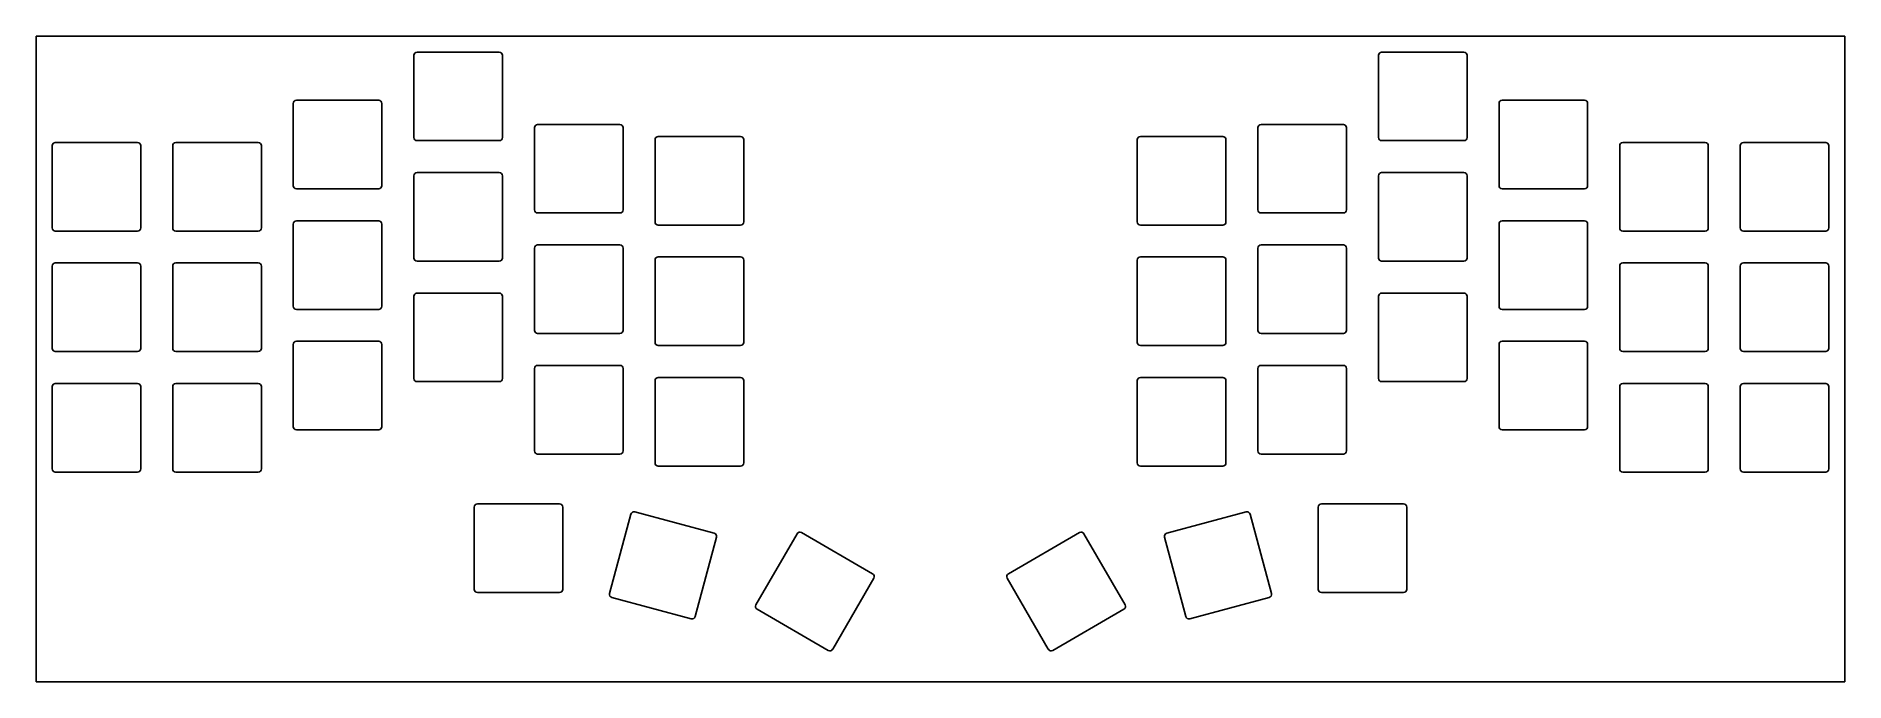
# Model space of a CAD drawing. Header units: millimetres. Extents: x 0 to 286, y -102 to 0.
import ezdxf

# ---------------------------------------------------------------- set-up
doc = ezdxf.new("R2010")
doc.units = ezdxf.units.MM

msp = doc.modelspace()

# ---------------------------------------------------------------- linework, layer by layer
for p, q in [((0, 0), (285.75, 0)), ((0, -102.08), (0, 0)), ((285.75, -102.08), (285.75, 0)), ((60.17, -2.52), (73.17, -2.52)), ((212.57, -2.52), (225.57, -2.52)), ((59.67, -3.02), (59.67, -16.02)), ((73.67, -3.02), (73.67, -16.02)), ((212.07, -3.02), (212.07, -16.02)), ((226.07, -3.02), (226.07, -16.02)), ((40.62, -10.64), (40.62, -23.64)), ((41.12, -10.14), (54.12, -10.14)), ((54.62, -10.64), (54.62, -23.64)), ((231.12, -10.64), (231.12, -23.64)), ((231.62, -10.14), (244.62, -10.14)), ((245.12, -10.64), (245.12, -23.64)), ((79.22, -13.96), (92.22, -13.96)), ((193.53, -13.96), (206.53, -13.96)), ((3.02, -16.81), (16.02, -16.81)), ((22.07, -16.81), (35.08, -16.81)), ((60.17, -16.52), (73.17, -16.52)), ((78.72, -14.46), (78.72, -27.45)), ((92.72, -14.46), (92.72, -27.45)), ((97.78, -16.36), (97.78, -29.36)), ((98.28, -15.86), (111.28, -15.86)), ((111.78, -16.36), (111.78, -29.36)), ((173.97, -16.36), (173.97, -29.36)), ((174.47, -15.86), (187.47, -15.86)), ((187.97, -16.36), (187.97, -29.36)), ((193.03, -14.46), (193.03, -27.45)), ((207.03, -14.46), (207.03, -27.45)), ((212.57, -16.52), (225.57, -16.52)), ((250.68, -16.81), (263.68, -16.81)), ((269.73, -16.81), (282.73, -16.81)), ((2.52, -17.31), (2.52, -30.31)), ((16.52, -17.31), (16.52, -30.31)), ((21.57, -17.31), (21.57, -30.31)), ((35.58, -17.31), (35.58, -30.31)), ((250.18, -17.31), (250.18, -30.31)), ((264.18, -17.31), (264.18, -30.31)), ((269.23, -17.31), (269.23, -30.31)), ((283.23, -17.31), (283.23, -30.31)), ((59.67, -22.07), (59.67, -35.08)), ((60.17, -21.57), (73.17, -21.57)), ((73.67, -22.07), (73.67, -35.08)), ((212.07, -22.07), (212.07, -35.08)), ((212.57, -21.57), (225.57, -21.57)), ((226.07, -22.07), (226.07, -35.08)), ((41.12, -24.14), (54.12, -24.14)), ((231.62, -24.14), (244.62, -24.14)), ((79.22, -27.95), (92.22, -27.95)), ((193.53, -27.95), (206.53, -27.95)), ((3.02, -30.81), (16.02, -30.81)), ((22.07, -30.81), (35.08, -30.81)), ((40.62, -29.7), (40.62, -42.7)), ((41.12, -29.2), (54.12, -29.2)), ((54.62, -29.7), (54.62, -42.7)), ((98.28, -29.86), (111.28, -29.86)), ((174.47, -29.86), (187.47, -29.86)), ((231.12, -29.7), (231.12, -42.7)), ((231.62, -29.2), (244.62, -29.2)), ((245.12, -29.7), (245.12, -42.7)), ((250.68, -30.81), (263.68, -30.81)), ((269.73, -30.81), (282.73, -30.81)), ((78.72, -33.51), (78.72, -46.51)), ((79.22, -33.01), (92.22, -33.01)), ((92.72, -33.51), (92.72, -46.51)), ((193.03, -33.51), (193.03, -46.51)), ((193.53, -33.01), (206.53, -33.01)), ((207.03, -33.51), (207.03, -46.51)), ((2.52, -36.36), (2.52, -49.36)), ((3.02, -35.86), (16.02, -35.86)), ((16.52, -36.36), (16.52, -49.36)), ((21.57, -36.36), (21.57, -49.36)), ((22.07, -35.86), (35.08, -35.86)), ((35.58, -36.36), (35.58, -49.36)), ((60.17, -35.58), (73.17, -35.58)), ((97.78, -35.41), (97.78, -48.41)), ((98.28, -34.91), (111.28, -34.91)), ((111.78, -35.41), (111.78, -48.41)), ((173.97, -35.41), (173.97, -48.41)), ((174.47, -34.91), (187.47, -34.91)), ((187.97, -35.41), (187.97, -48.41)), ((212.57, -35.58), (225.57, -35.58)), ((250.18, -36.36), (250.18, -49.36)), ((250.68, -35.86), (263.68, -35.86)), ((264.18, -36.36), (264.18, -49.36)), ((269.23, -36.36), (269.23, -49.36)), ((269.73, -35.86), (282.73, -35.86)), ((283.23, -36.36), (283.23, -49.36)), ((59.67, -41.12), (59.67, -54.12)), ((60.17, -40.62), (73.17, -40.62)), ((73.67, -41.12), (73.67, -54.12)), ((212.07, -41.12), (212.07, -54.12)), ((212.57, -40.62), (225.57, -40.62)), ((226.07, -41.12), (226.07, -54.12)), ((41.12, -43.2), (54.12, -43.2)), ((231.62, -43.2), (244.62, -43.2)), ((41.12, -48.24), (54.12, -48.24)), ((79.22, -47.01), (92.22, -47.01)), ((193.53, -47.01), (206.53, -47.01)), ((231.62, -48.24), (244.62, -48.24)), ((3.02, -49.86), (16.02, -49.86)), ((22.07, -49.86), (35.08, -49.86)), ((40.62, -48.74), (40.62, -61.74)), ((54.62, -48.74), (54.62, -61.74)), ((98.28, -48.91), (111.28, -48.91)), ((174.47, -48.91), (187.47, -48.91)), ((231.12, -48.74), (231.12, -61.74)), ((245.12, -48.74), (245.12, -61.74)), ((250.68, -49.86), (263.68, -49.86)), ((269.73, -49.86), (282.73, -49.86)), ((78.72, -52.55), (78.72, -65.56)), ((79.22, -52.05), (92.22, -52.05)), ((92.72, -52.55), (92.72, -65.56)), ((98.28, -53.96), (111.28, -53.96)), ((174.47, -53.96), (187.47, -53.96)), ((193.03, -52.55), (193.03, -65.56)), ((193.53, -52.05), (206.53, -52.05)), ((207.03, -52.55), (207.03, -65.56)), ((2.52, -55.41), (2.52, -68.41)), ((3.02, -54.91), (16.02, -54.91)), ((16.52, -55.41), (16.52, -68.41)), ((21.57, -55.41), (21.57, -68.41)), ((22.07, -54.91), (35.08, -54.91)), ((35.58, -55.41), (35.58, -68.41)), ((60.17, -54.62), (73.17, -54.62)), ((97.78, -54.46), (97.78, -67.46)), ((111.78, -54.46), (111.78, -67.46)), ((173.97, -54.46), (173.97, -67.46)), ((187.97, -54.46), (187.97, -67.46)), ((212.57, -54.62), (225.57, -54.62)), ((250.18, -55.41), (250.18, -68.41)), ((250.68, -54.91), (263.68, -54.91)), ((264.18, -55.41), (264.18, -68.41)), ((269.23, -55.41), (269.23, -68.41)), ((269.73, -54.91), (282.73, -54.91)), ((283.23, -55.41), (283.23, -68.41)), ((41.12, -62.24), (54.12, -62.24)), ((231.62, -62.24), (244.62, -62.24)), ((79.22, -66.06), (92.22, -66.06)), ((98.28, -67.96), (111.28, -67.96)), ((174.47, -67.96), (187.47, -67.96)), ((193.53, -66.06), (206.53, -66.06)), ((3.02, -68.91), (16.02, -68.91)), ((22.07, -68.91), (35.08, -68.91)), ((250.68, -68.91), (263.68, -68.91)), ((269.73, -68.91), (282.73, -68.91)), ((69.7, -73.96), (82.7, -73.96)), ((203.05, -73.96), (216.05, -73.96)), ((69.2, -74.46), (69.2, -87.46)), ((83.2, -74.46), (83.2, -87.46)), ((93.96, -75.58), (90.59, -88.13)), ((94.57, -75.22), (107.13, -78.59)), ((178.62, -78.59), (191.18, -75.22)), ((191.79, -75.58), (195.16, -88.13)), ((202.55, -74.46), (202.55, -87.46)), ((216.55, -74.46), (216.55, -87.46)), ((107.48, -79.2), (104.12, -91.76)), ((120.21, -78.67), (113.71, -89.92)), ((132.15, -84.98), (120.9, -78.48)), ((164.85, -78.48), (153.6, -84.98)), ((165.54, -78.67), (172.04, -89.92)), ((178.27, -79.2), (181.63, -91.76)), ((132.34, -85.67), (125.84, -96.92)), ((153.41, -85.67), (159.91, -96.92)), ((69.7, -87.96), (82.7, -87.96)), ((203.05, -87.96), (216.05, -87.96)), ((90.95, -88.75), (103.5, -92.11)), ((125.15, -97.11), (113.9, -90.61)), ((171.85, -90.61), (160.6, -97.11)), ((182.25, -92.11), (194.8, -88.75)), ((0, -102.08), (285.75, -102.08))]:
    msp.add_line(p, q)
for centre, start, end in [((60.17, -3.02), 90, 180), ((73.17, -3.02), 0, 90), ((212.57, -3.02), 90, 180), ((225.57, -3.02), 0, 90), ((41.12, -10.64), 90, 180), ((54.12, -10.64), 0, 90), ((231.62, -10.64), 90, 180), ((244.62, -10.64), 0, 90), ((79.22, -14.46), 90, 180), ((92.22, -14.46), 0, 90), ((193.53, -14.46), 90, 180), ((206.53, -14.46), 0, 90), ((3.02, -17.31), 90, 180), ((16.02, -17.31), 0, 90), ((22.07, -17.31), 90, 180), ((35.08, -17.31), 0, 90), ((60.17, -16.02), 180, 270), ((73.17, -16.02), 270, 0), ((98.28, -16.36), 90, 180), ((111.28, -16.36), 0, 90), ((174.47, -16.36), 90, 180), ((187.47, -16.36), 0, 90), ((212.57, -16.02), 180, 270), ((225.57, -16.02), 270, 0), ((250.68, -17.31), 90, 180), ((263.68, -17.31), 0, 90), ((269.73, -17.31), 90, 180), ((282.73, -17.31), 0, 90), ((60.17, -22.07), 90, 180), ((73.17, -22.07), 0, 90), ((212.57, -22.07), 90, 180), ((225.57, -22.07), 0, 90), ((41.12, -23.64), 180, 270), ((54.12, -23.64), 270, 0), ((231.62, -23.64), 180, 270), ((244.62, -23.64), 270, 0), ((79.22, -27.45), 180, 270), ((92.22, -27.45), 270, 0), ((193.53, -27.45), 180, 270), ((206.53, -27.45), 270, 0), ((3.02, -30.31), 180, 270), ((16.02, -30.31), 270, 0), ((22.07, -30.31), 180, 270), ((35.08, -30.31), 270, 0), ((41.12, -29.7), 90, 180), ((54.12, -29.7), 0, 90), ((98.28, -29.36), 180, 270), ((111.28, -29.36), 270, 0), ((174.47, -29.36), 180, 270), ((187.47, -29.36), 270, 0), ((231.62, -29.7), 90, 180), ((244.62, -29.7), 0, 90), ((250.68, -30.31), 180, 270), ((263.68, -30.31), 270, 0), ((269.73, -30.31), 180, 270), ((282.73, -30.31), 270, 0), ((79.22, -33.51), 90, 180), ((92.22, -33.51), 0, 90), ((193.53, -33.51), 90, 180), ((206.53, -33.51), 0, 90), ((3.02, -36.36), 90, 180), ((16.02, -36.36), 0, 90), ((22.07, -36.36), 90, 180), ((35.08, -36.36), 0, 90), ((60.17, -35.08), 180, 270), ((73.17, -35.08), 270, 0), ((98.28, -35.41), 90, 180), ((111.28, -35.41), 0, 90), ((174.47, -35.41), 90, 180), ((187.47, -35.41), 0, 90), ((212.57, -35.08), 180, 270), ((225.57, -35.08), 270, 0), ((250.68, -36.36), 90, 180), ((263.68, -36.36), 0, 90), ((269.73, -36.36), 90, 180), ((282.73, -36.36), 0, 90), ((41.12, -42.7), 180, 270), ((54.12, -42.7), 270, 0), ((60.17, -41.12), 90, 180), ((73.17, -41.12), 0, 90), ((212.57, -41.12), 90, 180), ((225.57, -41.12), 0, 90), ((231.62, -42.7), 180, 270), ((244.62, -42.7), 270, 0), ((41.12, -48.74), 90, 180), ((54.12, -48.74), 0, 90), ((79.22, -46.51), 180, 270), ((92.22, -46.51), 270, 0), ((98.28, -48.41), 180, 270), ((111.28, -48.41), 270, 0), ((174.47, -48.41), 180, 270), ((187.47, -48.41), 270, 0), ((193.53, -46.51), 180, 270), ((206.53, -46.51), 270, 0), ((231.62, -48.74), 90, 180), ((244.62, -48.74), 0, 90), ((3.02, -49.36), 180, 270), ((16.02, -49.36), 270, 0), ((22.07, -49.36), 180, 270), ((35.08, -49.36), 270, 0), ((250.68, -49.36), 180, 270), ((263.68, -49.36), 270, 0), ((269.73, -49.36), 180, 270), ((282.73, -49.36), 270, 0), ((60.17, -54.12), 180, 270), ((73.17, -54.12), 270, 0), ((79.22, -52.55), 90, 180), ((92.22, -52.55), 0, 90), ((98.28, -54.46), 90, 180), ((111.28, -54.46), 0, 90), ((174.47, -54.46), 90, 180), ((187.47, -54.46), 0, 90), ((193.53, -52.55), 90, 180), ((206.53, -52.55), 0, 90), ((212.57, -54.12), 180, 270), ((225.57, -54.12), 270, 0), ((3.02, -55.41), 90, 180), ((16.02, -55.41), 0, 90), ((22.07, -55.41), 90, 180), ((35.08, -55.41), 0, 90), ((250.68, -55.41), 90, 180), ((263.68, -55.41), 0, 90), ((269.73, -55.41), 90, 180), ((282.73, -55.41), 0, 90), ((41.12, -61.74), 180, 270), ((54.12, -61.74), 270, 0), ((231.62, -61.74), 180, 270), ((244.62, -61.74), 270, 0), ((79.22, -65.56), 180, 270), ((92.22, -65.56), 270, 0), ((193.53, -65.56), 180, 270), ((206.53, -65.56), 270, 0), ((3.02, -68.41), 180, 270), ((16.02, -68.41), 270, 0), ((22.07, -68.41), 180, 270), ((35.08, -68.41), 270, 0), ((98.28, -67.46), 180, 270), ((111.28, -67.46), 270, 0), ((174.47, -67.46), 180, 270), ((187.47, -67.46), 270, 0), ((250.68, -68.41), 180, 270), ((263.68, -68.41), 270, 0), ((269.73, -68.41), 180, 270), ((282.73, -68.41), 270, 0), ((69.7, -74.46), 90, 180), ((82.7, -74.46), 0, 90), ((203.05, -74.46), 90, 180), ((216.05, -74.46), 0, 90), ((94.44, -75.71), 75, 165), ((191.31, -75.71), 15, 105), ((107, -79.07), 345, 75), ((120.65, -78.92), 60, 150), ((165.1, -78.92), 30, 120), ((178.75, -79.07), 105, 195), ((131.9, -85.42), 330, 60), ((153.85, -85.42), 120, 210), ((69.7, -87.46), 180, 270), ((82.7, -87.46), 270, 0), ((91.08, -88.26), 165, 255), ((194.67, -88.26), 285, 15), ((203.05, -87.46), 180, 270), ((216.05, -87.46), 270, 0), ((114.15, -90.17), 150, 240), ((171.6, -90.17), 300, 30), ((103.63, -91.63), 255, 345), ((182.12, -91.63), 195, 285), ((125.4, -96.67), 240, 330), ((160.35, -96.67), 210, 300)]:
    msp.add_arc(centre, 0.5, start, end)

doc.saveas('drawing.dxf')
